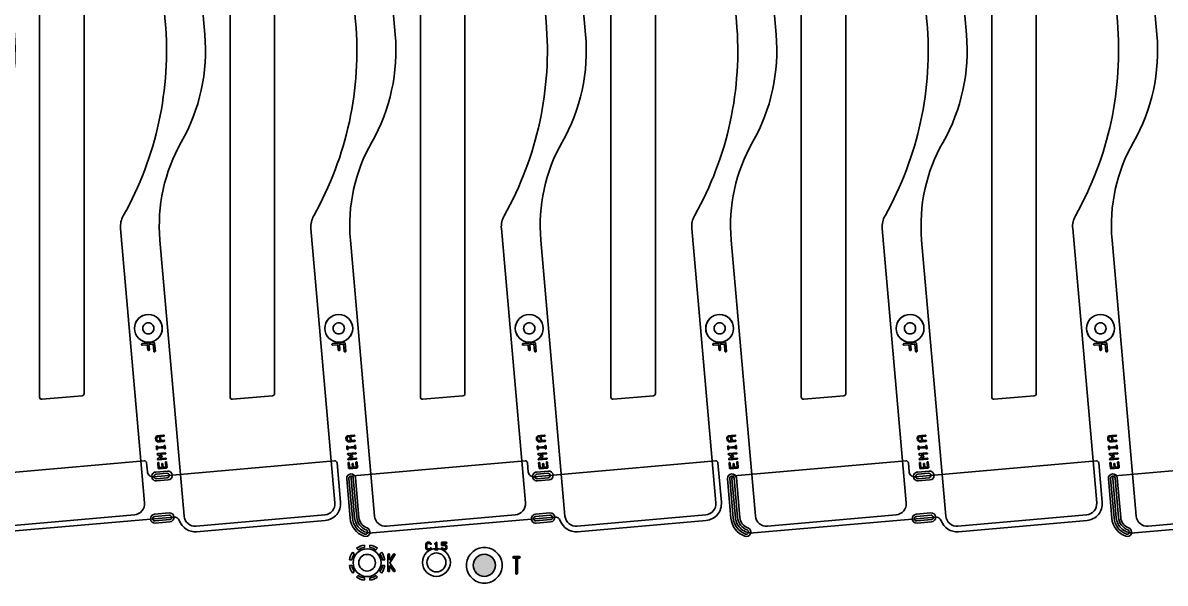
# Model space of a CAD drawing. Extents: x 2864 to 3941, y 2420 to 3182.
# Drawn here: x 3584 to 3686.6, y 2929.9 to 2980.2 of the extents above; entities that cross this region are included whole.
import ezdxf

# ---------------------------------------------------------------- set-up
doc = ezdxf.new("R2010")
doc.units = 0
for name, color, linetype in [('ada-b', 3, 'Continuous'), ('btr2_panel', 7, 'Continuous'), ('emi-panel', 2, 'Continuous'), ('emia-block-b', 5, 'Continuous')]:
    doc.layers.add(name, color=color, linetype=linetype)
doc.styles.get("Standard").update_dxf_attribs({"font": 'simplex.shx', "height": 2.7})

msp = doc.modelspace()

# ---------------------------------------------------------------- hatches: boundary and pattern name
at = {"layer": 'emia-block-b', "linetype": 'Continuous'}
msp.add_hatch(color=256, dxfattribs=at).paths.add_polyline_path([(3626.44693, 2931.54084, 1), (3624.44693, 2931.54084, 1)])

# ---------------------------------------------------------------- linework, layer by layer
at = {"layer": 'ada-b', "linetype": 'Continuous'}
for points in [[(3585.51107, 3008.93618), (3585.51095, 2946.64439, 0.440004), (3585.72838, 2946.44516), (3589.32885, 2946.76016, 0.388891), (3589.51141, 2946.9594), (3589.51144, 3008.62126, 0.388895), (3589.32886, 3008.8205), (3585.72851, 3009.13544, 0.440063)], [(3585.51117, 3008.93619), (3585.51095, 2946.64439, 0.440004), (3585.72838, 2946.44516), (3589.32885, 2946.76016, 0.388891), (3589.51141, 2946.9594), (3589.51136, 3004.571, -0.440016), (3589.72878, 3004.77023), (3593.01135, 3004.48302, 1), (3593.35982, 3008.46784), (3585.72859, 3009.13542, 0.44002)], [(3602.61107, 3008.93618), (3602.61095, 2946.64439, 0.440004), (3602.82838, 2946.44516), (3606.42885, 2946.76016, 0.388891), (3606.61141, 2946.9594), (3606.61144, 3008.62126, 0.388895), (3606.42886, 3008.8205), (3602.82851, 3009.13544, 0.440063)], [(3602.61117, 3008.93619), (3602.61095, 2946.64439, 0.440004), (3602.82838, 2946.44516), (3606.42885, 2946.76016, 0.388891), (3606.61141, 2946.9594), (3606.61136, 3004.571, -0.440016), (3606.82878, 3004.77023), (3610.11135, 3004.48302, 1), (3610.45982, 3008.46784), (3602.82859, 3009.13542, 0.44002)], [(3619.71107, 3008.93618), (3619.71095, 2946.64439, 0.440004), (3619.92838, 2946.44516), (3623.52885, 2946.76016, 0.388891), (3623.71141, 2946.9594), (3623.71144, 3008.62126, 0.388895), (3623.52886, 3008.8205), (3619.92851, 3009.13544, 0.440063)], [(3619.71117, 3008.93619), (3619.71095, 2946.64439, 0.440004), (3619.92838, 2946.44516), (3623.52885, 2946.76016, 0.388891), (3623.71141, 2946.9594), (3623.71136, 3004.571, -0.440016), (3623.92878, 3004.77023), (3627.21135, 3004.48302, 1), (3627.55982, 3008.46784), (3619.92859, 3009.13542, 0.44002)], [(3636.81107, 3008.93618), (3636.81095, 2946.64439, 0.440004), (3637.02838, 2946.44516), (3640.62885, 2946.76016, 0.388891), (3640.81141, 2946.9594), (3640.81144, 3008.62126, 0.388895), (3640.62886, 3008.8205), (3637.02851, 3009.13544, 0.440063)], [(3636.81117, 3008.93619), (3636.81095, 2946.64439, 0.440004), (3637.02838, 2946.44516), (3640.62885, 2946.76016, 0.388891), (3640.81141, 2946.9594), (3640.81136, 3004.571, -0.440016), (3641.02878, 3004.77023), (3644.31135, 3004.48302, 1), (3644.65982, 3008.46784), (3637.02859, 3009.13542, 0.44002)], [(3653.91107, 3008.93618), (3653.91095, 2946.64439, 0.440004), (3654.12838, 2946.44516), (3657.72885, 2946.76016, 0.388891), (3657.91141, 2946.9594), (3657.91144, 3008.62126, 0.388895), (3657.72886, 3008.8205), (3654.12851, 3009.13544, 0.440063)], [(3653.91117, 3008.93619), (3653.91095, 2946.64439, 0.440004), (3654.12838, 2946.44516), (3657.72885, 2946.76016, 0.388891), (3657.91141, 2946.9594), (3657.91136, 3004.571, -0.440016), (3658.12878, 3004.77023), (3661.41135, 3004.48302, 1), (3661.75982, 3008.46784), (3654.12859, 3009.13542, 0.44002)], [(3671.01107, 3008.93618), (3671.01095, 2946.64439, 0.440004), (3671.22838, 2946.44516), (3674.82885, 2946.76016, 0.388891), (3675.01141, 2946.9594), (3675.01144, 3008.62126, 0.388895), (3674.82886, 3008.8205), (3671.22851, 3009.13544, 0.440063)], [(3671.01117, 3008.93619), (3671.01095, 2946.64439, 0.440004), (3671.22838, 2946.44516), (3674.82885, 2946.76016, 0.388891), (3675.01141, 2946.9594), (3675.01136, 3004.571, -0.440016), (3675.22878, 3004.77023), (3678.51135, 3004.48302, 1), (3678.85982, 3008.46784), (3671.22859, 3009.13542, 0.44002)]]:
    msp.add_lwpolyline(points, format="xyb", close=True, dxfattribs=at)
at = {"layer": 'btr2_panel'}
for p, q in [((3613.77217, 2932.57334), (3613.62873, 2932.71678)), ((3614.67299, 2933.15358), (3614.67299, 2933.35643)), ((3621.1414, 2932.91698), (3621.24074, 2932.91698)), ((3613.62874, 2930.83538), (3613.77217, 2930.97882))]:
    msp.add_line(p, q, dxfattribs=at)
at = {"layer": 'btr2_panel', "linetype": 'Continuous'}
for points in [[(3596.79314, 2980.36326), (3596.3138, 2985.84219, 0.100411), (3592.90956, 2997.35816, -0.144694), (3592.68408, 2998.46939), (3594.25277, 3016.39735, 0.414156), (3593.34368, 3017.48063), (3581.78785, 3018.49181, 0.414232), (3580.70449, 3017.58284), (3579.12298, 2999.5068, 0.145892), (3580.85809, 2991.05497, -0.101585), (3582.76563, 2984.65688), (3583.24497, 2979.17795, -0.152268), (3581.13706, 2969.52368, 0.152268), (3579.22, 2960.74205), (3581.38756, 2935.96678, 0.414215), (3582.47091, 2935.05774), (3594.02669, 2936.06875, 0.414215), (3594.93573, 2937.15209), (3592.7817, 2961.77275, -0.151039), (3593.03076, 2962.92738, 0.151026)], [(3613.89314, 2980.36326), (3613.4138, 2985.84219, 0.100411), (3610.00956, 2997.35816, -0.144694), (3609.78408, 2998.46939), (3611.35277, 3016.39735, 0.414156), (3610.44368, 3017.48063), (3598.88785, 3018.49181, 0.414232), (3597.80449, 3017.58284), (3596.22298, 2999.5068, 0.145892), (3597.95809, 2991.05497, -0.101585), (3599.86563, 2984.65688), (3600.34497, 2979.17795, -0.152268), (3598.23706, 2969.52368, 0.152268), (3596.32, 2960.74205), (3598.48756, 2935.96678, 0.414215), (3599.57091, 2935.05774), (3611.12669, 2936.06875, 0.414215), (3612.03573, 2937.15209), (3609.8817, 2961.77275, -0.151039), (3610.13076, 2962.92738, 0.151026)], [(3630.99314, 2980.36326), (3630.5138, 2985.84219, 0.100411), (3627.10956, 2997.35816, -0.144694), (3626.88408, 2998.46939), (3628.45277, 3016.39735, 0.414156), (3627.54368, 3017.48063), (3615.98785, 3018.49181, 0.414232), (3614.90449, 3017.58284), (3613.32298, 2999.5068, 0.145892), (3615.05809, 2991.05497, -0.101585), (3616.96563, 2984.65688), (3617.44497, 2979.17795, -0.152268), (3615.33706, 2969.52368, 0.152268), (3613.42, 2960.74205), (3615.58756, 2935.96678, 0.414215), (3616.67091, 2935.05774), (3628.22669, 2936.06875, 0.414215), (3629.13573, 2937.15209), (3626.9817, 2961.77275, -0.151039), (3627.23076, 2962.92738, 0.151026)], [(3648.09314, 2980.36326), (3647.6138, 2985.84219, 0.100411), (3644.20956, 2997.35816, -0.144694), (3643.98408, 2998.46939), (3645.55277, 3016.39735, 0.414156), (3644.64368, 3017.48063), (3633.08785, 3018.49181, 0.414232), (3632.00449, 3017.58284), (3630.42298, 2999.5068, 0.145892), (3632.15809, 2991.05497, -0.101585), (3634.06563, 2984.65688), (3634.54497, 2979.17795, -0.152268), (3632.43706, 2969.52368, 0.152268), (3630.52, 2960.74205), (3632.68756, 2935.96678, 0.414215), (3633.77091, 2935.05774), (3645.32669, 2936.06875, 0.414215), (3646.23573, 2937.15209), (3644.0817, 2961.77275, -0.151039), (3644.33076, 2962.92738, 0.151026)], [(3665.19314, 2980.36326), (3664.7138, 2985.84219, 0.100411), (3661.30956, 2997.35816, -0.144694), (3661.08408, 2998.46939), (3662.65277, 3016.39735, 0.414156), (3661.74368, 3017.48063), (3650.18785, 3018.49181, 0.414232), (3649.10449, 3017.58284), (3647.52298, 2999.5068, 0.145892), (3649.25809, 2991.05497, -0.101585), (3651.16563, 2984.65688), (3651.64497, 2979.17795, -0.152268), (3649.53706, 2969.52368, 0.152268), (3647.62, 2960.74205), (3649.78756, 2935.96678, 0.414215), (3650.87091, 2935.05774), (3662.42669, 2936.06875, 0.414215), (3663.33573, 2937.15209), (3661.1817, 2961.77275, -0.151039), (3661.43076, 2962.92738, 0.151026)], [(3682.29314, 2980.36326), (3681.8138, 2985.84219, 0.100411), (3678.40956, 2997.35816, -0.144694), (3678.18408, 2998.46939), (3679.75277, 3016.39735, 0.414156), (3678.84368, 3017.48063), (3667.28785, 3018.49181, 0.414232), (3666.20449, 3017.58284), (3664.62298, 2999.5068, 0.145892), (3666.35809, 2991.05497, -0.101585), (3668.26563, 2984.65688), (3668.74497, 2979.17795, -0.152268), (3666.63706, 2969.52368, 0.152268), (3664.72, 2960.74205), (3666.88756, 2935.96678, 0.414215), (3667.97091, 2935.05774), (3679.52669, 2936.06875, 0.414215), (3680.43573, 2937.15209), (3678.2817, 2961.77275, -0.151039), (3678.53076, 2962.92738, 0.151026)], [(3699.39314, 2980.36326), (3698.9138, 2985.84219, 0.100411), (3695.50956, 2997.35816, -0.144694), (3695.28408, 2998.46939), (3696.85277, 3016.39735, 0.414156), (3695.94368, 3017.48063), (3684.38785, 3018.49181, 0.414232), (3683.30449, 3017.58284), (3681.72298, 2999.5068, 0.145892), (3683.45809, 2991.05497, -0.101585), (3685.36563, 2984.65688), (3685.84497, 2979.17795, -0.152268), (3683.73706, 2969.52368, 0.152268), (3681.82, 2960.74205), (3683.98756, 2935.96678, 0.414215), (3685.07091, 2935.05774), (3696.62669, 2936.06875, 0.414215), (3697.53573, 2937.15209), (3695.3817, 2961.77275, -0.151039), (3695.63076, 2962.92738, 0.151026)], [(3596.52874, 2952.8082, 0.414215), (3595.27874, 2954.0582, 0.414215), (3594.02874, 2952.8082, 0.414215), (3595.27874, 2951.5582, 0.414215)], [(3595.77874, 2952.8082, -0.414217), (3595.27874, 2952.3082, -0.414217), (3594.77874, 2952.8082, -0.414217), (3595.27874, 2953.3082, -0.414217)], [(3613.62874, 2952.8082, 0.414215), (3612.37874, 2954.0582, 0.414215), (3611.12874, 2952.8082, 0.414215), (3612.37874, 2951.5582, 0.414215)], [(3612.87874, 2952.8082, -0.414217), (3612.37874, 2952.3082, -0.414217), (3611.87874, 2952.8082, -0.414217), (3612.37874, 2953.3082, -0.414217)], [(3630.72874, 2952.8082, 0.414215), (3629.47874, 2954.0582, 0.414215), (3628.22874, 2952.8082, 0.414215), (3629.47874, 2951.5582, 0.414215)], [(3629.97874, 2952.8082, -0.414217), (3629.47874, 2952.3082, -0.414217), (3628.97874, 2952.8082, -0.414217), (3629.47874, 2953.3082, -0.414217)], [(3647.82874, 2952.8082, 0.414215), (3646.57874, 2954.0582, 0.414215), (3645.32874, 2952.8082, 0.414215), (3646.57874, 2951.5582, 0.414215)], [(3647.07874, 2952.8082, -0.414217), (3646.57874, 2952.3082, -0.414217), (3646.07874, 2952.8082, -0.414217), (3646.57874, 2953.3082, -0.414217)], [(3664.92874, 2952.8082, 0.414215), (3663.67874, 2954.0582, 0.414215), (3662.42874, 2952.8082, 0.414215), (3663.67874, 2951.5582, 0.414215)], [(3664.17874, 2952.8082, -0.414217), (3663.67874, 2952.3082, -0.414217), (3663.17874, 2952.8082, -0.414217), (3663.67874, 2953.3082, -0.414217)], [(3682.02874, 2952.8082, 0.414215), (3680.77874, 2954.0582, 0.414215), (3679.52874, 2952.8082, 0.414215), (3680.77874, 2951.5582, 0.414215)], [(3681.27874, 2952.8082, -0.414217), (3680.77874, 2952.3082, -0.414217), (3680.27874, 2952.8082, -0.414217), (3680.77874, 2953.3082, -0.414217)], [(3595.90542, 2950.77658), (3595.84482, 2951.46929, 0.414234), (3595.76357, 2951.53747), (3595.24448, 2951.49206), (3595.24358, 2951.49198), (3594.72449, 2951.44656, 1), (3594.73756, 2951.29713), (3595.18239, 2951.33605), (3595.2213, 2950.89123, 1), (3595.37073, 2950.9043), (3595.33182, 2951.34912), (3595.70193, 2951.3815), (3595.75599, 2950.7635, 1)], [(3613.00542, 2950.77658), (3612.94482, 2951.46929, 0.414234), (3612.86357, 2951.53747), (3612.34448, 2951.49206), (3612.34358, 2951.49198), (3611.82449, 2951.44656, 1), (3611.83756, 2951.29713), (3612.28239, 2951.33605), (3612.3213, 2950.89123, 1), (3612.47073, 2950.9043), (3612.43182, 2951.34912), (3612.80193, 2951.3815), (3612.85599, 2950.7635, 1)], [(3630.10542, 2950.77658), (3630.04482, 2951.46929, 0.414234), (3629.96357, 2951.53747), (3629.44448, 2951.49206), (3629.44358, 2951.49198), (3628.92449, 2951.44656, 1), (3628.93756, 2951.29713), (3629.38239, 2951.33605), (3629.4213, 2950.89123, 1), (3629.57073, 2950.9043), (3629.53182, 2951.34912), (3629.90193, 2951.3815), (3629.95599, 2950.7635, 1)], [(3647.20542, 2950.77658), (3647.14482, 2951.46929, 0.414234), (3647.06357, 2951.53747), (3646.54448, 2951.49206), (3646.54358, 2951.49198), (3646.02449, 2951.44656, 1), (3646.03756, 2951.29713), (3646.48239, 2951.33605), (3646.5213, 2950.89123, 1), (3646.67073, 2950.9043), (3646.63182, 2951.34912), (3647.00193, 2951.3815), (3647.05599, 2950.7635, 1)], [(3664.30542, 2950.77658), (3664.24482, 2951.46929, 0.414234), (3664.16357, 2951.53747), (3663.64448, 2951.49206), (3663.64358, 2951.49198), (3663.12449, 2951.44656, 1), (3663.13756, 2951.29713), (3663.58239, 2951.33605), (3663.6213, 2950.89123, 1), (3663.77073, 2950.9043), (3663.73182, 2951.34912), (3664.10193, 2951.3815), (3664.15599, 2950.7635, 1)], [(3681.40542, 2950.77658), (3681.34482, 2951.46929, 0.414234), (3681.26357, 2951.53747), (3680.74448, 2951.49206), (3680.74358, 2951.49198), (3680.22449, 2951.44656, 1), (3680.23756, 2951.29713), (3680.68239, 2951.33605), (3680.7213, 2950.89123, 1), (3680.87073, 2950.9043), (3680.83182, 2951.34912), (3681.20193, 2951.3815), (3681.25599, 2950.7635, 1)], [(3596.70142, 2942.66705, 1), (3596.69271, 2942.76667), (3596.39616, 2942.74073), (3596.36447, 2943.10292), (3596.66102, 2943.12887, 1), (3596.6523, 2943.22849), (3596.30608, 2943.1982), (3596.30581, 2943.19817), (3596.07523, 2943.178, 0.2), (3596.04109, 2943.16031), (3595.93574, 2943.03476, 0.199997), (3595.92425, 2942.99807), (3595.94442, 2942.76755, 0.2), (3595.96211, 2942.73341), (3596.08766, 2942.62806, 0.199997), (3596.12435, 2942.61657), (3596.3547, 2942.63672), (3596.35542, 2942.63678)], [(3613.80142, 2942.66705, 1), (3613.79271, 2942.76667), (3613.49616, 2942.74073), (3613.46447, 2943.10292), (3613.76102, 2943.12887, 1), (3613.7523, 2943.22849), (3613.40608, 2943.1982), (3613.40581, 2943.19817), (3613.17523, 2943.178, 0.2), (3613.14109, 2943.16031), (3613.03574, 2943.03476, 0.199997), (3613.02425, 2942.99807), (3613.04442, 2942.76755, 0.2), (3613.06211, 2942.73341), (3613.18766, 2942.62806, 0.199997), (3613.22435, 2942.61657), (3613.4547, 2942.63672), (3613.45542, 2942.63678)], [(3630.90142, 2942.66705, 1), (3630.89271, 2942.76667), (3630.59616, 2942.74073), (3630.56447, 2943.10292), (3630.86102, 2943.12887, 1), (3630.8523, 2943.22849), (3630.50608, 2943.1982), (3630.50581, 2943.19817), (3630.27523, 2943.178, 0.2), (3630.24109, 2943.16031), (3630.13574, 2943.03476, 0.199997), (3630.12425, 2942.99807), (3630.14442, 2942.76755, 0.2), (3630.16211, 2942.73341), (3630.28766, 2942.62806, 0.199997), (3630.32435, 2942.61657), (3630.5547, 2942.63672), (3630.55542, 2942.63678)], [(3648.00142, 2942.66705, 1), (3647.99271, 2942.76667), (3647.69616, 2942.74073), (3647.66447, 2943.10292), (3647.96102, 2943.12887, 1), (3647.9523, 2943.22849), (3647.60608, 2943.1982), (3647.60581, 2943.19817), (3647.37523, 2943.178, 0.2), (3647.34109, 2943.16031), (3647.23574, 2943.03476, 0.199997), (3647.22425, 2942.99807), (3647.24442, 2942.76755, 0.2), (3647.26211, 2942.73341), (3647.38766, 2942.62806, 0.199997), (3647.42435, 2942.61657), (3647.6547, 2942.63672), (3647.65542, 2942.63678)], [(3665.10142, 2942.66705, 1), (3665.09271, 2942.76667), (3664.79616, 2942.74073), (3664.76447, 2943.10292), (3665.06102, 2943.12887, 1), (3665.0523, 2943.22849), (3664.70608, 2943.1982), (3664.70581, 2943.19817), (3664.47523, 2943.178, 0.2), (3664.44109, 2943.16031), (3664.33574, 2943.03476, 0.199997), (3664.32425, 2942.99807), (3664.34442, 2942.76755, 0.2), (3664.36211, 2942.73341), (3664.48766, 2942.62806, 0.199997), (3664.52435, 2942.61657), (3664.7547, 2942.63672), (3664.75542, 2942.63678)], [(3682.20142, 2942.66705, 1), (3682.19271, 2942.76667), (3681.89616, 2942.74073), (3681.86447, 2943.10292), (3682.16102, 2943.12887, 1), (3682.1523, 2943.22849), (3681.80608, 2943.1982), (3681.80581, 2943.19817), (3681.57523, 2943.178, 0.2), (3681.54109, 2943.16031), (3681.43574, 2943.03476, 0.199997), (3681.42425, 2942.99807), (3681.44442, 2942.76755, 0.2), (3681.46211, 2942.73341), (3681.58766, 2942.62806, 0.199997), (3681.62435, 2942.61657), (3681.8547, 2942.63672), (3681.85542, 2942.63678)], [(3596.8065, 2942.03972), (3596.7863, 2942.27063, 1), (3596.68668, 2942.26191), (3596.69242, 2942.19627), (3596.09932, 2942.14438), (3596.09358, 2942.21002, 1), (3595.99396, 2942.20131), (3596.00405, 2942.08596), (3596.00407, 2942.08575), (3596.01416, 2941.9704, 1), (3596.11378, 2941.97911), (3596.10804, 2942.04476), (3596.70114, 2942.09665), (3596.70688, 2942.031, 1)], [(3613.9065, 2942.03972), (3613.8863, 2942.27063, 1), (3613.78668, 2942.26191), (3613.79242, 2942.19627), (3613.19932, 2942.14438), (3613.19358, 2942.21002, 1), (3613.09396, 2942.20131), (3613.10405, 2942.08596), (3613.10407, 2942.08575), (3613.11416, 2941.9704, 1), (3613.21378, 2941.97911), (3613.20804, 2942.04476), (3613.80114, 2942.09665), (3613.80688, 2942.031, 1)], [(3631.0065, 2942.03972), (3630.9863, 2942.27063, 1), (3630.88668, 2942.26191), (3630.89242, 2942.19627), (3630.29932, 2942.14438), (3630.29358, 2942.21002, 1), (3630.19396, 2942.20131), (3630.20405, 2942.08596), (3630.20407, 2942.08575), (3630.21416, 2941.9704, 1), (3630.31378, 2941.97911), (3630.30804, 2942.04476), (3630.90114, 2942.09665), (3630.90688, 2942.031, 1)], [(3648.1065, 2942.03972), (3648.0863, 2942.27063, 1), (3647.98668, 2942.26191), (3647.99242, 2942.19627), (3647.39932, 2942.14438), (3647.39358, 2942.21002, 1), (3647.29396, 2942.20131), (3647.30405, 2942.08596), (3647.30407, 2942.08575), (3647.31416, 2941.9704, 1), (3647.41378, 2941.97911), (3647.40804, 2942.04476), (3648.00114, 2942.09665), (3648.00688, 2942.031, 1)], [(3665.2065, 2942.03972), (3665.1863, 2942.27063, 1), (3665.08668, 2942.26191), (3665.09242, 2942.19627), (3664.49932, 2942.14438), (3664.49358, 2942.21002, 1), (3664.39396, 2942.20131), (3664.40405, 2942.08596), (3664.40407, 2942.08575), (3664.41416, 2941.9704, 1), (3664.51378, 2941.97911), (3664.50804, 2942.04476), (3665.10114, 2942.09665), (3665.10688, 2942.031, 1)], [(3682.3065, 2942.03972), (3682.2863, 2942.27063, 1), (3682.18668, 2942.26191), (3682.19242, 2942.19627), (3681.59932, 2942.14438), (3681.59358, 2942.21002, 1), (3681.49396, 2942.20131), (3681.50405, 2942.08596), (3681.50407, 2942.08575), (3681.51416, 2941.9704, 1), (3681.61378, 2941.97911), (3681.60804, 2942.04476), (3682.20114, 2942.09665), (3682.20688, 2942.031, 1)], [(3597.0668, 2939.20712, 1), (3596.99707, 2940.00407), (3595.94765, 2939.91226, 1), (3596.01737, 2939.11531)], [(3596.95605, 2940.33035), (3596.91565, 2940.79217, 1), (3596.81603, 2940.78345), (3596.85207, 2940.37145), (3596.60533, 2940.34986), (3596.57939, 2940.64641, 1), (3596.47977, 2940.6377), (3596.50571, 2940.34115), (3596.25897, 2940.31956), (3596.22293, 2940.73156, 1), (3596.12331, 2940.72285), (3596.16371, 2940.26103, 0.414255), (3596.21788, 2940.21558), (3596.9106, 2940.27619, 0.414255)], [(3614.05605, 2940.33035), (3614.01565, 2940.79217, 1), (3613.91603, 2940.78345), (3613.95207, 2940.37145), (3613.70533, 2940.34986), (3613.67939, 2940.64641, 1), (3613.57977, 2940.6377), (3613.60571, 2940.34115), (3613.35897, 2940.31956), (3613.32293, 2940.73156, 1), (3613.22331, 2940.72285), (3613.26371, 2940.26103, 0.414255), (3613.31788, 2940.21558), (3614.0106, 2940.27619, 0.414255)], [(3631.2668, 2939.20712, 1), (3631.19707, 2940.00407), (3630.14765, 2939.91226, 1), (3630.21737, 2939.11531)], [(3631.15605, 2940.33035), (3631.11565, 2940.79217, 1), (3631.01603, 2940.78345), (3631.05207, 2940.37145), (3630.80533, 2940.34986), (3630.77939, 2940.64641, 1), (3630.67977, 2940.6377), (3630.70571, 2940.34115), (3630.45897, 2940.31956), (3630.42293, 2940.73156, 1), (3630.32331, 2940.72285), (3630.36371, 2940.26103, 0.414255), (3630.41788, 2940.21558), (3631.1106, 2940.27619, 0.414255)], [(3648.25605, 2940.33035), (3648.21565, 2940.79217, 1), (3648.11603, 2940.78345), (3648.15207, 2940.37145), (3647.90533, 2940.34986), (3647.87939, 2940.64641, 1), (3647.77977, 2940.6377), (3647.80571, 2940.34115), (3647.55897, 2940.31956), (3647.52293, 2940.73156, 1), (3647.42331, 2940.72285), (3647.46371, 2940.26103, 0.414255), (3647.51788, 2940.21558), (3648.2106, 2940.27619, 0.414255)], [(3665.4668, 2939.20712, 1), (3665.39707, 2940.00407), (3664.34765, 2939.91226, 1), (3664.41737, 2939.11531)], [(3665.35605, 2940.33035), (3665.31565, 2940.79217, 1), (3665.21603, 2940.78345), (3665.25207, 2940.37145), (3665.00533, 2940.34986), (3664.97939, 2940.64641, 1), (3664.87977, 2940.6377), (3664.90571, 2940.34115), (3664.65897, 2940.31956), (3664.62293, 2940.73156, 1), (3664.52331, 2940.72285), (3664.56371, 2940.26103, 0.414255), (3664.61788, 2940.21558), (3665.3106, 2940.27619, 0.414255)], [(3682.45605, 2940.33035), (3682.41565, 2940.79217, 1), (3682.31603, 2940.78345), (3682.35207, 2940.37145), (3682.10533, 2940.34986), (3682.07939, 2940.64641, 1), (3681.97977, 2940.6377), (3682.00571, 2940.34115), (3681.75897, 2940.31956), (3681.72293, 2940.73156, 1), (3681.62331, 2940.72285), (3681.66371, 2940.26103, 0.414255), (3681.71788, 2940.21558), (3682.4106, 2940.27619, 0.414255)], [(3596.98135, 2939.40041), (3595.99994, 2939.31454, -1), (3595.96508, 2939.71302), (3596.94649, 2939.79889, -1)], [(3631.18135, 2939.40041), (3630.19994, 2939.31454, -1), (3630.16508, 2939.71302), (3631.14649, 2939.79889, -1)], [(3665.38135, 2939.40041), (3664.39994, 2939.31454, -1), (3664.36508, 2939.71302), (3665.34649, 2939.79889, -1)], [(3597.21079, 2935.44388, 1), (3597.14107, 2936.24083), (3595.83389, 2936.12647, 1), (3595.90362, 2935.32951)], [(3597.19336, 2935.64311), (3595.88618, 2935.52875, -1), (3595.85132, 2935.92723), (3597.1585, 2936.04159, -1)], [(3631.41079, 2935.44388, 1), (3631.34107, 2936.24083), (3630.03389, 2936.12647, 1), (3630.10362, 2935.32951)], [(3631.39336, 2935.64311), (3630.08618, 2935.52875, -1), (3630.05132, 2935.92723), (3631.3585, 2936.04159, -1)], [(3665.61079, 2935.44388, 1), (3665.54107, 2936.24083), (3664.23389, 2936.12647, 1), (3664.30362, 2935.32951)], [(3665.59336, 2935.64311), (3664.28618, 2935.52875, -1), (3664.25132, 2935.92723), (3665.5585, 2936.04159, -1)], [(3620.67543, 2933.03097, 1), (3620.60472, 2933.10168), (3620.52003, 2933.01698), (3620.36277, 2933.01698), (3620.29273, 2933.08703), (3620.29273, 2933.44296), (3620.36277, 2933.51301), (3620.52003, 2933.51301), (3620.60472, 2933.42832, 1), (3620.67543, 2933.49903), (3620.57625, 2933.59821, 0.200121), (3620.54074, 2933.61301), (3620.34206, 2933.61301, 0.200121), (3620.30655, 2933.59821), (3620.20753, 2933.49918, 0.200121), (3620.19273, 2933.46367), (3620.19273, 2933.06632, 0.200121), (3620.20753, 2933.03081), (3620.30655, 2932.93178, 0.200121), (3620.34206, 2932.91698), (3620.54074, 2932.91698, 0.200121), (3620.57625, 2932.93178)], [(3622.09008, 2933.06632), (3622.09008, 2933.265, 0.200121), (3622.07528, 2933.30051), (3621.97625, 2933.39953, 0.200121), (3621.94074, 2933.41433), (3621.69273, 2933.41433), (3621.69273, 2933.51301), (3622.04008, 2933.51301, 1), (3622.04008, 2933.61301), (3621.64273, 2933.61301, 0.414253), (3621.59273, 2933.56301), (3621.59273, 2933.36433, 0.414253), (3621.64273, 2933.31433), (3621.92003, 2933.31433), (3621.99008, 2933.24429), (3621.99008, 2933.08703), (3621.92003, 2933.01698), (3621.76277, 2933.01698), (3621.67808, 2933.10168, 1), (3621.60737, 2933.03097), (3621.70655, 2932.93178, 0.200121), (3621.74206, 2932.91698), (3621.94074, 2932.91698, 0.200121), (3621.97625, 2932.93178), (3622.07528, 2933.03081, 0.200121)], [(3627.04687, 2931.54084, 0.414214), (3625.44693, 2933.14078, 0.414214), (3623.84698, 2931.54084, 0.414214), (3625.44693, 2929.94089, 0.414214)], [(3615.67299, 2931.77608, 0.414216), (3614.92299, 2932.52608, 0.414216), (3614.17299, 2931.77608, 0.414216), (3614.92299, 2931.02608, 0.414216)], [(3621.99665, 2931.80034, 0.414215), (3621.14665, 2932.65034, 0.414215), (3620.29665, 2931.80034, 0.414215), (3621.14665, 2930.95034, 0.414215)], [(3628.58595, 2932.18075, 1), (3628.58595, 2932.33075), (3628.33761, 2932.33075), (3628.08926, 2932.33075, 1), (3628.08926, 2932.18075), (3628.26261, 2932.18075), (3628.26261, 2930.81536, 1), (3628.41261, 2930.81536), (3628.41261, 2932.18075)]]:
    msp.add_lwpolyline(points, format="xyb", close=True, dxfattribs=at)
for points in [[(3596.29654, 2942.73201), (3596.13607, 2942.71798), (3596.04225, 2942.7967), (3596.02566, 2942.98634), (3596.10439, 2943.08017), (3596.26485, 2943.09421)], [(3613.39654, 2942.73201), (3613.23607, 2942.71798), (3613.14225, 2942.7967), (3613.12566, 2942.98634), (3613.20439, 2943.08017), (3613.36485, 2943.09421)], [(3630.49654, 2942.73201), (3630.33607, 2942.71798), (3630.24225, 2942.7967), (3630.22566, 2942.98634), (3630.30439, 2943.08017), (3630.46485, 2943.09421)], [(3647.59654, 2942.73201), (3647.43607, 2942.71798), (3647.34225, 2942.7967), (3647.32566, 2942.98634), (3647.40439, 2943.08017), (3647.56485, 2943.09421)], [(3664.69654, 2942.73201), (3664.53607, 2942.71798), (3664.44225, 2942.7967), (3664.42566, 2942.98634), (3664.50439, 2943.08017), (3664.66485, 2943.09421)], [(3681.79654, 2942.73201), (3681.63607, 2942.71798), (3681.54225, 2942.7967), (3681.52566, 2942.98634), (3681.60439, 2943.08017), (3681.76485, 2943.09421)]]:
    msp.add_lwpolyline(points, close=True, dxfattribs=at)
for points in [[(3596.27226, 2941.48874), (3596.80047, 2941.53495, 1), (3596.79175, 2941.63457), (3596.09916, 2941.57398, 0.743044), (3596.07939, 2941.4803), (3596.38016, 2941.3157)], [(3596.38016, 2941.3157), (3596.11258, 2941.10141, 0.742511), (3596.14815, 2941.01254), (3596.84087, 2941.07314)], [(3596.30395, 2941.12655), (3596.5011, 2941.28445, 0.53607), (3596.49396, 2941.36742), (3596.27226, 2941.48874)], [(3596.84087, 2941.07314, 1), (3596.83216, 2941.17276), (3596.30395, 2941.12655)], [(3613.37226, 2941.48874), (3613.90047, 2941.53495, 1), (3613.89175, 2941.63457), (3613.19916, 2941.57398, 0.743044), (3613.17939, 2941.4803), (3613.48016, 2941.3157)], [(3613.48016, 2941.3157), (3613.21258, 2941.10141, 0.742511), (3613.24815, 2941.01254), (3613.94087, 2941.07314)], [(3613.40395, 2941.12655), (3613.6011, 2941.28445, 0.53607), (3613.59396, 2941.36742), (3613.37226, 2941.48874)], [(3613.94087, 2941.07314, 1), (3613.93216, 2941.17276), (3613.40395, 2941.12655)], [(3630.47226, 2941.48874), (3631.00047, 2941.53495, 1), (3630.99175, 2941.63457), (3630.29916, 2941.57398, 0.743044), (3630.27939, 2941.4803), (3630.58016, 2941.3157)], [(3630.58016, 2941.3157), (3630.31258, 2941.10141, 0.742511), (3630.34815, 2941.01254), (3631.04087, 2941.07314)], [(3630.50395, 2941.12655), (3630.7011, 2941.28445, 0.53607), (3630.69396, 2941.36742), (3630.47226, 2941.48874)], [(3631.04087, 2941.07314, 1), (3631.03216, 2941.17276), (3630.50395, 2941.12655)], [(3647.57226, 2941.48874), (3648.10047, 2941.53495, 1), (3648.09175, 2941.63457), (3647.39916, 2941.57398, 0.743044), (3647.37939, 2941.4803), (3647.68016, 2941.3157)], [(3647.68016, 2941.3157), (3647.41258, 2941.10141, 0.742511), (3647.44815, 2941.01254), (3648.14087, 2941.07314)], [(3647.60395, 2941.12655), (3647.8011, 2941.28445, 0.53607), (3647.79396, 2941.36742), (3647.57226, 2941.48874)], [(3648.14087, 2941.07314, 1), (3648.13216, 2941.17276), (3647.60395, 2941.12655)], [(3664.67226, 2941.48874), (3665.20047, 2941.53495, 1), (3665.19175, 2941.63457), (3664.49916, 2941.57398, 0.743044), (3664.47939, 2941.4803), (3664.78016, 2941.3157)], [(3664.78016, 2941.3157), (3664.51258, 2941.10141, 0.742511), (3664.54815, 2941.01254), (3665.24087, 2941.07314)], [(3664.70395, 2941.12655), (3664.9011, 2941.28445, 0.53607), (3664.89396, 2941.36742), (3664.67226, 2941.48874)], [(3665.24087, 2941.07314, 1), (3665.23216, 2941.17276), (3664.70395, 2941.12655)], [(3681.77226, 2941.48874), (3682.30047, 2941.53495, 1), (3682.29175, 2941.63457), (3681.59916, 2941.57398, 0.743044), (3681.57939, 2941.4803), (3681.88016, 2941.3157)], [(3681.88016, 2941.3157), (3681.61258, 2941.10141, 0.742511), (3681.64815, 2941.01254), (3682.34087, 2941.07314)], [(3681.80395, 2941.12655), (3682.0011, 2941.28445, 0.53607), (3681.99396, 2941.36742), (3681.77226, 2941.48874)], [(3682.34087, 2941.07314, 1), (3682.33216, 2941.17276), (3681.80395, 2941.12655)], [(3614.91338, 2934.90665, -0.291712), (3614.19289, 2935.84476), (3613.88333, 2939.38308, 1), (3613.08637, 2939.31336), (3613.39593, 2935.77504, 0.291712), (3614.64042, 2934.15466)], [(3614.70866, 2934.34265, -0.291711), (3613.59517, 2935.79247), (3613.28561, 2939.33079, -1), (3613.68409, 2939.36565), (3613.99365, 2935.82733, 0.29171), (3614.84514, 2934.71865)], [(3649.11338, 2934.90665, -0.291712), (3648.39289, 2935.84476), (3648.08333, 2939.38308, 1), (3647.28637, 2939.31336), (3647.59593, 2935.77504, 0.291712), (3648.84042, 2934.15466)], [(3648.90866, 2934.34265, -0.291711), (3647.79517, 2935.79247), (3647.48561, 2939.33079, -1), (3647.88409, 2939.36565), (3648.19365, 2935.82733, 0.29171), (3649.04514, 2934.71865)], [(3683.31338, 2934.90665, -0.291712), (3682.59289, 2935.84476), (3682.28333, 2939.38308, 1), (3681.48637, 2939.31336), (3681.79593, 2935.77504, 0.291712), (3683.04042, 2934.15466)], [(3683.10866, 2934.34265, -0.291711), (3681.99517, 2935.79247), (3681.68561, 2939.33079, -1), (3682.08409, 2939.36565), (3682.39365, 2935.82733, 0.29171), (3683.24514, 2934.71865)], [(3613.98229, 2933.07033), (3614.12573, 2932.9269, -0.106991), (3614.67299, 2933.15358)], [(3615.17299, 2933.35643), (3615.17299, 2933.15358, -0.106992), (3615.72025, 2932.9269), (3615.86368, 2933.07033)], [(3616.21724, 2932.71678), (3616.0738, 2932.57334, -0.106991), (3616.30048, 2932.02608), (3616.50333, 2932.02608)], [(3621.0914, 2933.4423), (3621.0914, 2933.01698), (3621.04206, 2933.01698, 1), (3621.04206, 2932.91698), (3621.1414, 2932.91698)], [(3621.24074, 2932.91698, 1), (3621.24074, 2933.01698), (3621.1914, 2933.01698), (3621.1914, 2933.56301, 0.669786), (3621.10589, 2933.59821), (3621.00671, 2933.49903, 1), (3621.07742, 2933.42832), (3621.0914, 2933.4423)], [(3613.34264, 2932.02608), (3613.54549, 2932.02608, -0.106992), (3613.77217, 2932.57334)], [(3616.94032, 2932.01165), (3616.94032, 2932.491, 1), (3616.79032, 2932.491), (3616.79032, 2931.0506, 1), (3616.94032, 2931.0506), (3616.94032, 2931.52995)], [(3617.42375, 2931.09318), (3616.95642, 2931.7708), (3617.42375, 2932.44842, 1), (3617.30027, 2932.53358), (3616.94032, 2932.01165)], [(3613.77217, 2930.97882, -0.106993), (3613.54549, 2931.52608), (3613.34264, 2931.52608)], [(3616.50333, 2931.52608), (3616.30048, 2931.52608, -0.106992), (3616.0738, 2930.97882), (3616.21724, 2930.83538)], [(3616.94032, 2931.52995), (3617.30027, 2931.00802, 1), (3617.42375, 2931.09318)], [(3614.67299, 2930.19573), (3614.67299, 2930.39858, -0.106992), (3614.12573, 2930.62527), (3613.98229, 2930.48183)], [(3615.86368, 2930.48183), (3615.72025, 2930.62527, -0.106991), (3615.17299, 2930.39858), (3615.17299, 2930.19573)]]:
    msp.add_lwpolyline(points, format="xyb", dxfattribs=at)
at = {"layer": 'btr2_panel'}
for centre, radius, start, end in [((3614.7769, 2934.53065), 0.4, 250.049936, 70.049936), ((3648.9769, 2934.53065), 0.4, 250.049936, 70.049936), ((3683.1769, 2934.53065), 0.4, 250.049936, 70.049936), ((3614.7769, 2934.53065), 0.2, 250.049936, 70.049936), ((3648.9769, 2934.53065), 0.2, 250.049936, 70.049936), ((3683.1769, 2934.53065), 0.2, 250.049936, 70.049936), ((3614.92299, 2931.77608), 1.6, 143.989402, 171.010778), ((3614.92298, 2931.77608), 1.6, 98.989222, 126.010598), ((3614.92299, 2931.77608), 1.6, 53.989402, 81.010778), ((3614.92299, 2931.77608), 1.6, 8.989222, 36.010598), ((3614.92299, 2931.77608), 1.6, 188.989389, 216.010785), ((3614.92299, 2931.77608), 1.6, 323.989402, 351.010778), ((3614.92299, 2931.77608), 1.6, 233.989373, 261.01066), ((3614.92299, 2931.77608), 1.6, 278.989222, 306.010598)]:
    msp.add_arc(centre, radius, start, end, dxfattribs=at)
at = {"layer": 'emi-panel'}
for p, q in [((3579.46666, 2939.56489), (3594.90759, 2940.9158)), ((3595.73482, 2939.49211), (3612.00759, 2940.9158)), ((3613.66666, 2939.56489), (3629.10759, 2940.9158)), ((3629.93482, 2939.49211), (3646.20759, 2940.9158)), ((3647.86666, 2939.56489), (3663.30759, 2940.9158)), ((3664.13482, 2939.49211), (3680.40759, 2940.9158)), ((3682.06666, 2939.56489), (3697.50759, 2940.9158)), ((3595.12426, 2940.73399), (3595.19315, 2939.94663)), ((3629.32426, 2940.73399), (3629.39315, 2939.94663)), ((3663.52426, 2940.73399), (3663.59315, 2939.94663))]:
    msp.add_line(p, q, dxfattribs=at)
at = {"layer": 'emi-panel', "linetype": 'Continuous'}
for points in [[(3612.22426, 2940.73399), (3612.53383, 2937.19567, -0.414215), (3611.17027, 2935.57065), (3599.61448, 2934.55965, -0.340733), (3598.07173, 2935.54732)], [(3646.42426, 2940.73399), (3646.73383, 2937.19567, -0.414215), (3645.37027, 2935.57065), (3633.81448, 2934.55965, -0.340733), (3632.27173, 2935.54732)], [(3680.62426, 2940.73399), (3680.93383, 2937.19567, -0.414215), (3679.57027, 2935.57065), (3668.01448, 2934.55965, -0.340733), (3666.47173, 2935.54732)], [(3597.55848, 2935.87583), (3581.21943, 2934.44634, -0.414215), (3579.59441, 2935.8099), (3579.28485, 2939.34822)], [(3631.75848, 2935.87583), (3615.41943, 2934.44634, -0.414215), (3613.79441, 2935.8099), (3613.48485, 2939.34822)], [(3665.95848, 2935.87583), (3649.61943, 2934.44634, -0.414215), (3647.99441, 2935.8099), (3647.68485, 2939.34822)], [(3700.15848, 2935.87583), (3683.81943, 2934.44634, -0.414215), (3682.19441, 2935.8099), (3681.88485, 2939.34822)]]:
    msp.add_lwpolyline(points, format="xyb", dxfattribs=at)
at = {"layer": 'emi-panel'}
for centre, radius in [((3595.27874, 2952.8082), 1.25), ((3612.37874, 2952.8082), 1.25), ((3629.47874, 2952.8082), 1.25), ((3646.57874, 2952.8082), 1.25), ((3663.67874, 2952.8082), 1.25), ((3680.77874, 2952.8082), 1.25), ((3614.92299, 2931.77608), 1.25), ((3621.14665, 2931.80034), 1.25), ((3625.44693, 2931.54084), 1)]:
    msp.add_circle(centre, radius, dxfattribs=at)
for centre, radius, start, end in [((3594.92502, 2940.71656), 0.2, 5.00039, 94.999677), ((3612.02502, 2940.71656), 0.2, 5.00039, 94.999677), ((3629.12502, 2940.71656), 0.2, 5.00039, 94.999677), ((3646.22502, 2940.71656), 0.2, 5.00039, 94.999677), ((3663.32502, 2940.71656), 0.2, 5.00039, 94.999677), ((3680.42502, 2940.71656), 0.2, 5.00039, 94.999677), ((3595.69125, 2939.99021), 0.5, 184.999956, 274.999956), ((3629.89125, 2939.99021), 0.5, 184.999956, 274.999956), ((3664.09125, 2939.99021), 0.5, 184.999956, 274.999956), ((3613.68409, 2939.36565), 0.2, 94.999677, 184.998963), ((3647.88409, 2939.36565), 0.2, 94.999677, 184.998963), ((3682.08409, 2939.36565), 0.2, 94.999677, 184.998963), ((3597.60204, 2935.37869), 0.49904, 19.749674, 95.006724), ((3631.80204, 2935.37869), 0.49904, 19.749674, 95.006724), ((3666.00204, 2935.37869), 0.49904, 19.749674, 95.006724)]:
    msp.add_arc(centre, radius, start, end, dxfattribs=at)
at = {"layer": 'emia-block-b'}
msp.add_circle((3625.44693, 2931.54084), 1, dxfattribs=at)

# ---------------------------------------------------------------- texts
at = {"layer": 'emia-block-b', "width": 0.5625}
msp.add_text('T', height=1.6, dxfattribs=at).set_placement((3628.06095, 2930.74036))

doc.saveas('drawing.dxf')
